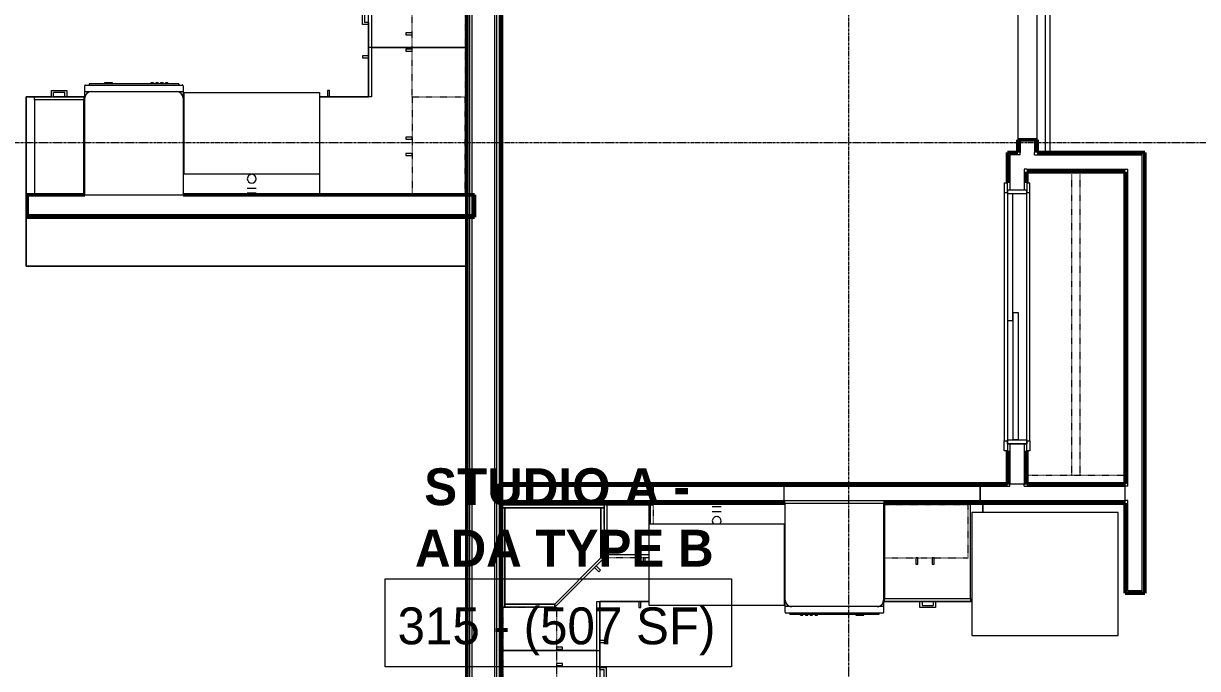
# Model space of a CAD drawing. Header units: inches. Extents: x -4218 to -1830, y 9767 to 12426.
# Drawn here: x -3028.8 to -2742.2, y 11406.9 to 11564.4 of the extents above; entities that cross this region are included whole.
import ezdxf

# ---------------------------------------------------------------- set-up
doc = ezdxf.new("R2010")
doc.units = ezdxf.units.IN
doc.header["$MEASUREMENT"] = 0
doc.linetypes.add('Dash', pattern=[0.25, 0.125, -0.125])
doc.linetypes.add('Grid Line 1_2_', pattern=[0.875, 0.5, -0.125, 0.125, -0.125])
for name, color, linetype, lineweight in [('0-1', 7, 'Continuous', 5), ('0-2', 10, 'Continuous', 9), ('A-AREA-IDEN', 2, 'Continuous', 9), ('A-DOOR-1', 10, 'Continuous', 9), ('A-DOOR-4', 7, 'Continuous', 50), ('A-DOOR-FRAM-1', 10, 'Continuous', 9), ('A-WALL-1', 7, 'Continuous', 50), ('A-WALL-2', 250, 'Continuous', 13), ('A-WALL-3', 10, 'Continuous', 9), ('A-WALL-4', 252, 'Continuous', 9), ('A-WALL-5', 253, 'Continuous', 9), ('A-WALL-6', 254, 'Continuous', 9), ('A-WALL-7', 113, 'Continuous', 9), ('I-WALL-1', 7, 'Continuous', 50), ('P-SANR-FIXT-1', 10, 'Continuous', 9), ('P-SANR-FIXT-2', 252, 'Continuous', 9), ('Q-CASE', 31, 'Continuous', 9), ('Q-CASE-1', 253, 'Continuous', 9), ('Q-CASE-2', 252, 'Continuous', 9), ('Q-CASE-3', 10, 'Continuous', 9), ('Q-CASE-4', 252, 'Dash', 9), ('Q-CASE-5', 253, 'Dash', 9), ('Q-CASE-6', 254, 'Continuous', 9), ('Q-CASE-7', 254, 'Dash', 9), ('Q-CASE-HDLN-1', 10, 'Dash', 9), ('Q-CASE-HDLN-2', 252, 'Dash', 9), ('Q-SPCQ-1', 10, 'Continuous', 9), ('S-GRID-1', 1, 'Grid Line 1_2_', 9)]:
    doc.layers.add(name, color=color, linetype=linetype, lineweight=lineweight)
doc.styles.add('Century Gothic', font='ufonts.com_century-gothic.ttf', dxfattribs={"height": 9})
doc.styles.add('Century Gothic_B', font='GOTHICB.TTF', dxfattribs={"height": 9})

# ---------------------------------------------------------------- blocks, each defined once
blk = doc.blocks.new('Dishwasher_15404 - 34_ counter-V34-BACKGROUND - RCP - 3RD FLOOR')
at = {"layer": 'Q-SPCQ-1'}
for p, q in [((0, -24), (0, 0)), ((0, 0), (23.68, 0)), ((23.68, 0), (25.25, 0)), ((25.25, 0), (26.68, 0)), ((25.25, 0), (25.25, -1.57)), ((25.25, -1.57), (25.25, -22.43)), ((26.87, -0.2), (26.87, -23.8)), ((27.12, -1.09), (26.87, -1.09)), ((27.12, -2.61), (27.12, -1.09)), ((27.12, -3.81), (27.12, -2.61)), ((27.12, -20.19), (27.12, -3.81)), ((27.37, -4.82), (27.12, -4.82)), ((27.37, -5.81), (27.37, -4.82)), ((27.12, -6.79), (27.37, -6.79)), ((27.37, -6.79), (27.37, -5.81)), ((27.37, -16.15), (27.12, -16.15)), ((27.37, -16.74), (27.12, -16.74)), ((27.37, -16.74), (27.37, -16.15)), ((27.37, -17.33), (27.12, -17.33)), ((27.37, -17.92), (27.12, -17.92)), ((27.37, -18.51), (27.12, -18.51)), ((27.37, -19.1), (27.12, -19.1)), ((27.37, -19.69), (27.12, -19.69)), ((27.37, -17.92), (27.37, -17.33)), ((27.37, -19.1), (27.37, -18.51)), ((27.37, -20.28), (27.37, -19.69)), ((25.25, -22.43), (25.25, -24)), ((27.12, -22.91), (26.87, -22.91)), ((27.12, -21.39), (27.12, -20.19)), ((27.37, -20.28), (27.12, -20.28)), ((27.12, -22.91), (27.12, -21.39)), ((23.68, -24), (0, -24)), ((25.25, -24), (23.68, -24)), ((26.68, -24), (25.25, -24))]:
    blk.add_line(p, q, dxfattribs=at)
for centre, radius, start, end in [((26.68, -0.2), 0.197, 0, 90), ((23.68, -1.57), 1.57, 0, 90), ((23.68, -1.57), 1.57, 32.077, 42.3359), ((23.68, -1.57), 1.57, 17.8182, 27.5266), ((23.68, -1.57), 1.57, 0, 13.6425), ((26.68, -0.2), 0.197, 15, 90), ((23.68, -22.43), 1.57, 270, 0), ((23.68, -22.43), 1.57, 332.4734, 342.1818), ((23.68, -22.43), 1.57, 347.1781, 0), ((23.68, -22.43), 1.57, 317.6641, 327.923), ((26.68, -23.8), 0.197, 270, 0)]:
    blk.add_arc(centre, radius, start, end, dxfattribs=at)
blk = doc.blocks.new('Base Cabinet 4 Drawer 254 - Base Cabinet 4 Drawer 254 12_-2569780-BACKGROUND - RCP - 3RD FLOOR')
at = {"layer": 'Q-CASE-3'}
for p, q in [((-5.26, 24), (6.74, 24)), ((-5.26, 23.25), (-5.26, 24)), ((6.74, 23.25), (-5.26, 23.25)), ((-5.26, 23.25), (-5.26, 0)), ((-1.14, 24), (-1.14, 25.5)), ((-1.14, 25.5), (2.61, 25.5)), ((-1.14, 24), (-0.64, 24)), ((2.11, 25), (-0.64, 25)), ((-0.64, 24), (-0.64, 25)), ((2.11, 24), (2.11, 25)), ((2.61, 24), (2.11, 24)), ((2.61, 25.5), (2.61, 24)), ((6.74, 24), (6.74, 23.25)), ((6.74, 0), (6.74, 23.25)), ((-5.26, 0), (6.74, 0))]:
    blk.add_line(p, q, dxfattribs=at)
blk = doc.blocks.new('kitchen_faucet_14143 - kitchen_faucet_14143-V35-BACKGROUND - RCP - 3RD FLOOR')
at = {"layer": 'P-SANR-FIXT-2'}
for p, q in [((2.26, -1.08), (2.26, 1.08)), ((2.34, 1.08), (2.34, -1.08)), ((3.44, 0.94), (3.44, 1.08)), ((3.44, -0.28), (3.44, 0.94)), ((3.44, -0.54), (3.44, -0.29)), ((3.44, -1.08), (3.44, -0.54))]:
    blk.add_line(p, q, dxfattribs=at)
at = {"layer": 'P-SANR-FIXT-2', "flags": 128}
blk.add_lwpolyline([(-0.92, -0.6), (-0.96, -0.61), (-1, -0.63), (-1.04, -0.64), (-1.08, -0.65), (-1.13, -0.67)], dxfattribs=at)
at = {"layer": 'P-SANR-FIXT-2'}
for start, end in [(0, 180), (180, 360)]:
    blk.add_arc((0, 0), 1.08, start, end, dxfattribs=at)
blk = doc.blocks.new('Stainless Steel Farmhous Kitchen Sink - Stainless Steel Farmhous Kitchen Sink-2443921-BACKGROUND - RCP - 3RD FLOOR')
at = {"layer": 'P-SANR-FIXT-1'}
for p, q in [((-33, -22.2), (-33, -2.25)), ((-33, -2.25), (0, -2.25)), ((0, -2.25), (0, -22.2)), ((0, -22.2), (-33, -22.2))]:
    blk.add_line(p, q, dxfattribs=at)
blk = doc.blocks.new('300 Series Wall Hung Cabinet_302 - 27_ X 36_-2605031-BACKGROUND - RCP - 3RD FLOOR')
at = {"layer": 'Q-CASE-2'}
for p, q in [((-1.76, 14.69), (-2.25, 14.69)), ((-2.25, 14.69), (-2.25, 13.19)), ((-1.76, 13.19), (-1.76, 14.69)), ((2.24, 14.69), (1.75, 14.69)), ((1.75, 14.69), (1.75, 13.19)), ((2.24, 13.19), (2.24, 14.69)), ((-2.25, 13.19), (-1.76, 13.19)), ((1.75, 13.19), (2.24, 13.19))]:
    blk.add_line(p, q, dxfattribs=at)
at = {"layer": 'Q-CASE-4'}
for p, q in [((-13.5, 0.19), (-13.5, 13.19)), ((-13.5, 13.19), (13.5, 13.19)), ((13.5, 13.19), (13.5, 0.19))]:
    blk.add_line(p, q, dxfattribs=at)
at = {"layer": 'Q-CASE-5'}
blk.add_line((13.5, 0.19), (-13.5, 0.19), dxfattribs=at)
blk = doc.blocks.new('Base Cabinet Corner 197 - Base Cabinet Corner 197-2569781-BACKGROUND - RCP - 3RD FLOOR')
at = {"layer": 'Q-CASE-3'}
for p, q in [((0.74, 36), (-23.26, 36)), ((-23.26, 36), (-23.26, 0)), ((0.74, 23.25), (0.74, 36)), ((0.74, 24), (0.74, 36)), ((0.73, 34), (0.73, 33.51)), ((2.23, 34), (0.73, 34)), ((0.73, 33.51), (2.23, 33.51)), ((2.23, 33.51), (2.23, 34)), ((12.74, 24), (0.74, 24)), ((0.74, 23.25), (0.74, 24)), ((12.74, 23.25), (0.74, 23.25)), ((10.73, 25.5), (10.24, 25.5)), ((10.24, 25.5), (10.24, 24)), ((10.24, 24), (10.73, 24)), ((10.73, 24), (10.73, 25.5)), ((12.74, 0), (12.74, 24)), ((-23.26, 0), (12.74, 0))]:
    blk.add_line(p, q, dxfattribs=at)
blk = doc.blocks.new('Single Door 1 Drawer 211 - 211 Base Cabinet Single Door1 Drawer 15_-2709781-BACKGROUND - RCP - 3RD FLOOR')
at = {"layer": 'Q-CASE-3'}
for p, q in [((-11.26, 24), (3.74, 24)), ((-11.26, 23.25), (-11.26, 24)), ((3.74, 23.25), (-11.26, 23.25)), ((-11.26, 23.25), (-11.26, 0)), ((-5.64, 24), (-5.64, 25.5)), ((-5.64, 25.5), (-1.89, 25.5)), ((-5.64, 24), (-5.14, 24)), ((-2.39, 25), (-5.14, 25)), ((-5.14, 24), (-5.14, 25)), ((-2.39, 24), (-2.39, 25)), ((-1.89, 24), (-2.39, 24)), ((-1.89, 25.5), (-1.89, 24)), ((1.73, 25.5), (1.24, 25.5)), ((1.24, 25.5), (1.24, 24)), ((1.24, 24), (1.73, 24)), ((1.73, 24), (1.73, 25.5)), ((3.74, 24), (3.74, 23.25)), ((3.74, 0), (3.74, 23.25)), ((-11.26, 0), (3.74, 0))]:
    blk.add_line(p, q, dxfattribs=at)
blk = doc.blocks.new('300 Series Wall Hung Cabinet_302 - 24_ X 36_-V44-BACKGROUND - RCP - 3RD FLOOR')
at = {"layer": 'Q-CASE-2'}
for p, q in [((-1.76, -13.19), (-2.25, -13.19)), ((-2.25, -13.19), (-2.25, -14.69)), ((-1.76, -14.69), (-1.76, -13.19)), ((2.24, -13.19), (1.75, -13.19)), ((1.75, -13.19), (1.75, -14.69)), ((2.24, -14.69), (2.24, -13.19)), ((-2.25, -14.69), (-1.76, -14.69)), ((1.75, -14.69), (2.24, -14.69))]:
    blk.add_line(p, q, dxfattribs=at)
at = {"layer": 'Q-CASE-4'}
for p, q in [((-12, -0.19), (-12, -13.19)), ((-12, -13.19), (11.87, -13.19))]:
    blk.add_line(p, q, dxfattribs=at)
at = {"layer": 'Q-CASE-5'}
for p, q in [((11.87, -0.19), (-12, -0.19)), ((12, -13.19), (12, -0.19)), ((11.87, -13.19), (12, -13.19))]:
    blk.add_line(p, q, dxfattribs=at)
at = {"layer": 'Q-CASE-7'}
blk.add_line((12, -0.19), (11.87, -0.19), dxfattribs=at)
blk = doc.blocks.new('SLIDING - FLUSH - 5-0 x 6-8-3203586-BACKGROUND - RCP - 3RD FLOOR')
at = {"layer": 'A-DOOR-1'}
for p, q in [((-32.75, 2.5), (-32.75, 3.25)), ((-30.25, 3.25), (-32.75, 3.25)), ((30.25, 3.25), (-30.25, 3.25)), ((-30.25, 3.25), (-30.25, 2.5)), ((30.25, 2.5), (30.25, 3.25)), ((30.25, 3.25), (32.75, 3.25)), ((32.75, 3.25), (32.75, 2.5)), ((-32.75, 2.5), (-30.25, 2.5)), ((30, 0.5), (-1, 0.5)), ((-1, 0.5), (-1, -0.88)), ((30, 0.5), (30, -0.88)), ((32.75, 2.5), (30.25, 2.5)), ((-32.75, -3), (-32.75, -2.25)), ((-30.25, -2.25), (-32.75, -2.25)), ((-30.25, -2.25), (-30.25, -3)), ((1, -0.88), (-30, -0.88)), ((-30, -0.88), (-30, -2.25)), ((-30, -2.25), (1, -2.25)), ((-1, -0.88), (30, -0.88)), ((1, -0.88), (1, -2.25)), ((30.25, -2.25), (32.75, -2.25)), ((30.25, -3), (30.25, -2.25)), ((32.75, -2.25), (32.75, -3)), ((-32.75, -3), (-30.25, -3)), ((-30.25, -3), (30.25, -3)), ((32.75, -3), (30.25, -3))]:
    blk.add_line(p, q, dxfattribs=at)
at = {"layer": 'A-DOOR-FRAM-1'}
for p, q in [((-31, -2.25), (-31, 2.5)), ((-30, 2.5), (-31, 2.5)), ((30, 2.5), (-30, 2.5)), ((-30, 2.5), (-30, -2.25)), ((30, -2.25), (30, 2.5)), ((30, 2.5), (31, 2.5)), ((31, 2.5), (31, -2.25)), ((-31, -2.25), (-30, -2.25)), ((1, -2.25), (30, -2.25)), ((31, -2.25), (30, -2.25))]:
    blk.add_line(p, q, dxfattribs=at)
blk = doc.blocks.new('Refrigerator_-_Side-by-Side_6047 - 36_ X 30_-345559-BACKGROUND - RCP - 3RD FLOOR')
at = {"layer": 'Q-SPCQ-1'}
for p, q in [((17.87, 14.42), (-17.88, 14.42)), ((-17.88, 14.42), (-17.88, -15.58)), ((17.87, -15.58), (17.87, 14.42)), ((-17.88, -15.58), (17.87, -15.58))]:
    blk.add_line(p, q, dxfattribs=at)
blk = doc.blocks.new('Dishwasher_15404 - 34_ counter-2817256-BACKGROUND - RCP - 3RD FLOOR')
at = {"layer": 'Q-SPCQ-1'}
for p, q in [((0, -24), (0, 0)), ((0, 0), (23.68, 0)), ((23.68, 0), (25.25, 0)), ((25.25, 0), (26.68, 0)), ((25.25, 0), (25.25, -1.57)), ((25.25, -1.57), (25.25, -22.43)), ((26.87, -0.2), (26.87, -23.8)), ((27.12, -1.09), (26.87, -1.09)), ((27.12, -2.61), (27.12, -1.09)), ((27.12, -3.81), (27.12, -2.61)), ((27.12, -20.19), (27.12, -3.81)), ((27.37, -4.82), (27.12, -4.82)), ((27.37, -5.81), (27.37, -4.82)), ((27.12, -6.79), (27.37, -6.79)), ((27.37, -6.79), (27.37, -5.81)), ((27.37, -16.15), (27.12, -16.15)), ((27.37, -16.74), (27.12, -16.74)), ((27.37, -16.74), (27.37, -16.15)), ((27.37, -17.33), (27.12, -17.33)), ((27.37, -17.92), (27.12, -17.92)), ((27.37, -18.51), (27.12, -18.51)), ((27.37, -19.1), (27.12, -19.1)), ((27.37, -19.69), (27.12, -19.69)), ((27.37, -17.92), (27.37, -17.33)), ((27.37, -19.1), (27.37, -18.51)), ((27.37, -20.28), (27.37, -19.69)), ((25.25, -22.43), (25.25, -24)), ((27.12, -22.91), (26.87, -22.91)), ((27.12, -21.39), (27.12, -20.19)), ((27.37, -20.28), (27.12, -20.28)), ((27.12, -22.91), (27.12, -21.39)), ((23.68, -24), (0, -24)), ((25.25, -24), (23.68, -24)), ((26.68, -24), (25.25, -24))]:
    blk.add_line(p, q, dxfattribs=at)
for centre, radius, start, end in [((26.68, -0.2), 0.197, 0, 90), ((23.68, -1.57), 1.57, 0, 90), ((23.68, -1.57), 1.57, 32.077, 42.3359), ((23.68, -1.57), 1.57, 17.8182, 27.5266), ((23.68, -1.57), 1.57, 0, 13.6425), ((26.68, -0.2), 0.197, 15, 90), ((23.68, -22.43), 1.57, 270, 0), ((23.68, -22.43), 1.57, 332.4734, 342.1818), ((23.68, -22.43), 1.57, 346.3575, 0), ((23.68, -22.43), 1.57, 317.6641, 327.923), ((26.68, -23.8), 0.197, 270, 0)]:
    blk.add_arc(centre, radius, start, end, dxfattribs=at)
blk = doc.blocks.new('BARN - FLUSH - 3-0 x 7-0 BARN DOOR-V66-BACKGROUND - RCP - 3RD FLOOR')
at = {"layer": 'A-DOOR-1'}
for p, q in [((-57, 4.07), (-57, 5.82)), ((-57, 5.82), (-21, 5.82)), ((-21, 5.82), (-21, 4.07)), ((-57, 5.57), (-60, 5.57)), ((-60, 5.57), (-60, 4.95)), ((-60, 4.95), (-60, 4.32)), ((-60, 4.32), (-57, 4.32)), ((-21, 4.07), (-57, 4.07)), ((21, 5.57), (-21, 5.57)), ((-21, 4.32), (21, 4.32)), ((21, 4.95), (21, 5.57)), ((21, 4.32), (21, 4.95))]:
    blk.add_line(p, q, dxfattribs=at)
at = {"layer": 'A-DOOR-4'}
for p, q in [((-56, 6), (-56, 5.82)), ((-54.5, 6), (-56, 6)), ((-54.5, 5.82), (-54.5, 6)), ((-23.5, 6), (-23.5, 5.82)), ((-22, 6), (-23.5, 6)), ((-22, 5.82), (-22, 6))]:
    blk.add_line(p, q, dxfattribs=at)
blk = doc.blocks.new('OD_CW_Closet - OD_CW_Closet-2472542-BACKGROUND - RCP - 3RD FLOOR')
at = {"layer": 'Q-CASE-HDLN-1'}
for p, q in [((0.74, -24), (0.74, 0)), ((0.74, 0), (6.74, 0)), ((9.24, 0), (69.74, 0)), ((72.24, 0), (74.9, 0)), ((0.74, -11), (74.9, -11)), ((0.74, -13), (74.9, -13))]:
    blk.add_line(p, q, dxfattribs=at)
at = {"layer": 'Q-CASE-HDLN-2'}
for p, q in [((74.9, 0), (74.9, -24)), ((74.9, -24), (0.74, -24))]:
    blk.add_line(p, q, dxfattribs=at)
blk = doc.blocks.new('Single Door 1 Drawer 211 - 211 Base Cabinet Single Door1 Drawer 12_-2709705-BACKGROUND - RCP - 3RD FLOOR')
at = {"layer": 'Q-CASE-3'}
for p, q in [((-11.26, 24), (0.74, 24)), ((-11.26, 23.25), (-11.26, 24)), ((0.74, 23.25), (-11.26, 23.25)), ((-11.26, 23.25), (-11.26, 0)), ((-7.14, 24), (-7.14, 25.5)), ((-7.14, 25.5), (-3.39, 25.5)), ((-7.14, 24), (-6.64, 24)), ((-3.89, 25), (-6.64, 25)), ((-6.64, 24), (-6.64, 25)), ((-3.89, 24), (-3.89, 25)), ((-3.39, 24), (-3.89, 24)), ((-3.39, 25.5), (-3.39, 24)), ((-1.27, 25.5), (-1.76, 25.5)), ((-1.76, 25.5), (-1.76, 24)), ((-1.76, 24), (-1.27, 24)), ((-1.27, 24), (-1.27, 25.5)), ((0.74, 24), (0.74, 23.25)), ((0.74, 0), (0.74, 23.25)), ((-11.26, 0), (0.74, 0))]:
    blk.add_line(p, q, dxfattribs=at)
blk = doc.blocks.new('Base Cabinet 3 Drawer 230 - Base Cabinet 3 Drawer 230 21_-2578998-BACKGROUND - RCP - 3RD FLOOR')
at = {"layer": 'Q-CASE-3'}
for p, q in [((-9.76, 24), (11.24, 24)), ((-9.76, 23.25), (-9.76, 24)), ((11.24, 23.25), (-9.76, 23.25)), ((-9.76, 23.25), (-9.76, 0)), ((-1.14, 24), (-1.14, 25.5)), ((-1.14, 25.5), (2.61, 25.5)), ((-1.14, 24), (-0.64, 24)), ((2.11, 25), (-0.64, 25)), ((-0.64, 24), (-0.64, 25)), ((2.11, 24), (2.11, 25)), ((2.61, 24), (2.11, 24)), ((2.61, 25.5), (2.61, 24)), ((11.24, 24), (11.24, 23.25)), ((11.24, 0), (11.24, 23.25)), ((-9.76, 0), (11.24, 0))]:
    blk.add_line(p, q, dxfattribs=at)
blk = doc.blocks.new('308 - 308 x 24_-2727442-BACKGROUND - RCP - 3RD FLOOR')
at = {"layer": 'Q-CASE'}
for p, q in [((-12, 13.19), (0, 25.19)), ((0, 24.44), (-11.25, 13.19)), ((0, 25.19), (0, 24.44)), ((-11.25, 13.19), (-12, 13.19))]:
    blk.add_line(p, q, dxfattribs=at)
at = {"layer": 'Q-CASE-1'}
for p, q in [((12.63, 25.19), (13, 25.19)), ((10.32, 0.19), (-12, 0.19)), ((12.63, 0.19), (10.37, 0.19)), ((13, 0.94), (12.63, 0.94)), ((12.63, 0.94), (13, 0.94))]:
    blk.add_line(p, q, dxfattribs=at)
at = {"layer": 'Q-CASE-2'}
for p, q in [((-11.25, 13.19), (0, 24.44)), ((0, 25.19), (12.25, 25.19)), ((0, 24.44), (0, 25.19)), ((0, 24.44), (12.25, 24.44)), ((12.25, 24.44), (0, 24.44)), ((12.25, 25.19), (12.25, 24.44)), ((12.25, 0.94), (12.25, 25.19)), ((12.25, 25.19), (12.63, 25.19)), ((12.25, 24.44), (12.25, 0.94)), ((-10.76, 16.55), (-11.11, 16.2)), ((-11.11, 16.2), (-10.05, 15.14)), ((-9.7, 15.49), (-10.76, 16.55)), ((-12, 13.19), (-11.25, 13.19)), ((-12, 3.33), (-12, 13.19)), ((-11.25, 3.27), (-11.25, 13.19)), ((-11.25, 13.19), (-11.25, 3.27)), ((-12, 0.94), (-12, 3.31)), ((-11.25, 0.94), (-11.25, 3.2)), ((-11.25, 3.2), (-11.25, 0.94)), ((-11.25, 0.94), (-12, 0.94)), ((-12, 0.19), (-12, 0.94)), ((-12, 0.94), (12.63, 0.94)), ((12.25, 0.94), (-11.25, 0.94)), ((12.63, 0.94), (12.25, 0.94))]:
    blk.add_line(p, q, dxfattribs=at)
at = {"layer": 'Q-CASE-6'}
for p, q in [((13, 25.19), (13, 0.94)), ((13, 0.19), (12.63, 0.19)), ((13, 0.94), (13, 0.19))]:
    blk.add_line(p, q, dxfattribs=at)
blk = doc.blocks.new('300 Series Wall Hung Cabinet_301 - 12_ x 24_-2730234-BACKGROUND - RCP - 3RD FLOOR')
at = {"layer": 'Q-CASE-1'}
blk.add_line((5.25, 0.19), (-5.25, 0.19), dxfattribs=at)
at = {"layer": 'Q-CASE-2'}
for p, q in [((-3.51, 14.69), (-4, 14.69)), ((-4, 14.69), (-4, 13.19)), ((-3.51, 13.19), (-3.51, 14.69)), ((-5, 12.44), (5.25, 12.44)), ((-4, 13.19), (-3.51, 13.19)), ((5.25, 12.44), (5.25, 3.44)), ((-5.25, 0.19), (-5.25, 4.87)), ((5.25, 3.41), (5.25, 0.19))]:
    blk.add_line(p, q, dxfattribs=at)
at = {"layer": 'Q-CASE-4'}
for p, q in [((-5, 13.19), (6, 13.19)), ((6, 13.19), (6, 3.33)), ((-6, 0.19), (-6, 4.87)), ((6, 3.31), (6, 0.19))]:
    blk.add_line(p, q, dxfattribs=at)
at = {"layer": 'Q-CASE-5'}
blk.add_line((6, 0.19), (-6, 0.19), dxfattribs=at)
blk = doc.blocks.new('kitchen_faucet_14143 - kitchen_faucet_14143-V72-BACKGROUND - RCP - 3RD FLOOR')
at = {"layer": 'P-SANR-FIXT-2'}
for p, q in [((2.26, -1.08), (2.26, 1.08)), ((2.34, 1.08), (2.34, 1.05)), ((2.34, 1.05), (2.34, 0.94)), ((2.34, 0.94), (2.34, 0.77)), ((2.34, 0.77), (2.34, 0.54)), ((2.34, 0.54), (2.34, 0.28)), ((2.34, 0.28), (2.34, -1.08)), ((3.44, 0.77), (3.44, 1.08)), ((3.44, 0), (3.44, 0.77)), ((3.44, -0.54), (3.44, 0)), ((3.44, -1.08), (3.44, -0.54))]:
    blk.add_line(p, q, dxfattribs=at)
for start, end in [(75, 130.3805), (0, 74.8695), (345, 0), (229.6195, 240), (240, 300), (300, 315), (315, 330), (330, 345)]:
    blk.add_arc((0, 0), 1.08, start, end, dxfattribs=at)
blk = doc.blocks.new('Stainless Steel Farmhous Kitchen Sink - Stainless Steel Farmhous Kitchen Sink-2552578-BACKGROUND - RCP - 3RD FLOOR')
at = {"layer": 'P-SANR-FIXT-1'}
for p, q in [((-33, 22.2), (0, 22.2)), ((-33, 2.25), (-33, 22.2)), ((0, 22.2), (0, 2.25)), ((0, 2.25), (-33, 2.25))]:
    blk.add_line(p, q, dxfattribs=at)
blk = doc.blocks.new('300 Series Wall Hung Cabinet_302 - 24_ X 24_-2590484-BACKGROUND - RCP - 3RD FLOOR')
at = {"layer": 'Q-CASE-2'}
for p, q in [((-1.76, 14.69), (-2.25, 14.69)), ((-2.25, 14.69), (-2.25, 13.19)), ((-1.76, 13.19), (-1.76, 14.69)), ((2.24, 14.69), (1.75, 14.69)), ((1.75, 14.69), (1.75, 13.19)), ((2.24, 13.19), (2.24, 14.69)), ((-2.25, 13.19), (-1.76, 13.19)), ((1.75, 13.19), (2.24, 13.19))]:
    blk.add_line(p, q, dxfattribs=at)
at = {"layer": 'Q-CASE-4'}
for p, q in [((-12, 0.19), (-12, 13.19)), ((-12, 13.19), (12, 13.19)), ((12, 13.19), (12, 0.19))]:
    blk.add_line(p, q, dxfattribs=at)
at = {"layer": 'Q-CASE-5'}
blk.add_line((12, 0.19), (-12, 0.19), dxfattribs=at)
blk = doc.blocks.new('300 Series Wall Hung Cabinet_302 - 21_ X 24_-2838280-BACKGROUND - RCP - 3RD FLOOR')
at = {"layer": 'Q-CASE-2'}
for p, q in [((-1.76, -13.19), (-2.25, -13.19)), ((-2.25, -13.19), (-2.25, -14.69)), ((-1.76, -14.69), (-1.76, -13.19)), ((2.24, -13.19), (1.75, -13.19)), ((1.75, -13.19), (1.75, -14.69)), ((2.24, -14.69), (2.24, -13.19)), ((-2.25, -14.69), (-1.76, -14.69)), ((1.75, -14.69), (2.24, -14.69))]:
    blk.add_line(p, q, dxfattribs=at)
at = {"layer": 'Q-CASE-4'}
for p, q in [((10.5, -13.19), (10.5, -0.23)), ((-10.1, -13.19), (10.5, -13.19))]:
    blk.add_line(p, q, dxfattribs=at)
at = {"layer": 'Q-CASE-5'}
blk.add_line((10.5, -0.19), (-10.1, -0.19), dxfattribs=at)
blk = doc.blocks.new('CTR - 1st Phase - Unit Layouts_rvt-1-BACKGROUND - RCP - 3RD FLOOR')
at = {"layer": 'A-WALL-1'}
for p, q in [((-2786.1, 11532.89), (-2786.1, 11535.99)), ((-2786.1, 11535.99), (-2781.35, 11535.99)), ((-2781.35, 11535.99), (-2781.35, 11532.89)), ((-2788.62, 11525.48), (-2788.62, 11532.89)), ((-2788.62, 11532.89), (-2788, 11532.89)), ((-2788, 11532.89), (-2786.1, 11532.89)), ((-2781.35, 11532.89), (-2755.1, 11532.89)), ((-2755.1, 11532.89), (-2755.1, 11532.26)), ((-2755.1, 11532.26), (-2755.1, 11528.14)), ((-2783.87, 11528.14), (-2783.87, 11525.48)), ((-2759.85, 11528.14), (-2783.87, 11528.14)), ((-2759.85, 11451.99), (-2759.85, 11528.14)), ((-2755.1, 11528.14), (-2755.1, 11425.23)), ((-3027.92, 11517.11), (-3027.92, 11522.49)), ((-3027.92, 11522.49), (-3013.82, 11522.49)), ((-2989.82, 11522.49), (-2918.7, 11522.49)), ((-2918.7, 11522.49), (-2918.7, 11517.11)), ((-2918.7, 11517.11), (-3027.92, 11517.11)), ((-2788.62, 11451.99), (-2788.62, 11459.98)), ((-2783.87, 11459.98), (-2783.87, 11451.99)), ((-2912.7, 11451.36), (-2912.7, 11451.99)), ((-2912.7, 11451.99), (-2788.62, 11451.99)), ((-2912.7, 11447.86), (-2912.7, 11451.36)), ((-2783.87, 11451.99), (-2759.85, 11451.99)), ((-2912.7, 11447.24), (-2912.7, 11447.86)), ((-2842.82, 11447.24), (-2912.7, 11447.24)), ((-2759.85, 11447.24), (-2818.82, 11447.24)), ((-2759.85, 11425.23), (-2759.85, 11447.24)), ((-2759.22, 11425.23), (-2759.85, 11425.23)), ((-2755.72, 11425.23), (-2759.22, 11425.23)), ((-2755.1, 11425.23), (-2755.72, 11425.23))]:
    blk.add_line(p, q, dxfattribs=at)
at = {"layer": 'A-WALL-2'}
for p, q in [((-2785.47, 11535.99), (-2785.47, 11532.89)), ((-2781.97, 11535.99), (-2781.97, 11532.89)), ((-2785.47, 11532.26), (-2785.47, 11532.89)), ((-2781.97, 11532.26), (-2781.97, 11532.89)), ((-2788, 11532.26), (-2788, 11523.73)), ((-2785.47, 11532.26), (-2788, 11532.26)), ((-2781.97, 11532.26), (-2755.72, 11532.26)), ((-2755.72, 11528.76), (-2755.72, 11532.26)), ((-2784.5, 11528.76), (-2784.5, 11523.73)), ((-2783.87, 11528.76), (-2784.5, 11528.76)), ((-2783.87, 11528.76), (-2759.22, 11528.76)), ((-2759.22, 11528.14), (-2759.22, 11528.76)), ((-2759.22, 11451.36), (-2759.22, 11528.14)), ((-2755.72, 11528.14), (-2755.72, 11528.76)), ((-2755.72, 11425.85), (-2755.72, 11528.14)), ((-3027.92, 11517.74), (-2918.7, 11517.74)), ((-2788, 11461.73), (-2788, 11451.99)), ((-2784.5, 11461.73), (-2784.5, 11451.99)), ((-2912.07, 11447.86), (-2912.07, 11451.36)), ((-2912.07, 11451.36), (-2788, 11451.36)), ((-2788, 11451.36), (-2788, 11451.99)), ((-2784.5, 11451.36), (-2784.5, 11451.99)), ((-2784.5, 11451.36), (-2759.85, 11451.36)), ((-2759.22, 11451.36), (-2759.85, 11451.36)), ((-2912.07, 11447.86), (-2759.85, 11447.86)), ((-2759.22, 11447.86), (-2759.85, 11447.86)), ((-2759.22, 11425.85), (-2759.22, 11447.86)), ((-2755.72, 11425.85), (-2759.22, 11425.85))]:
    blk.add_line(p, q, dxfattribs=at)
at = {"layer": 'A-WALL-3'}
for p, q in [((-2786.1, 11571.49), (-2786.1, 11535.99)), ((-2781.35, 11535.99), (-2781.35, 11571.99))]:
    blk.add_line(p, q, dxfattribs=at)
at = {"layer": 'A-WALL-4'}
for p, q in [((-2786.1, 11535.99), (-2781.35, 11535.99)), ((-3027.92, 11522.49), (-3027.92, 11517.11)), ((-3027.92, 11522.49), (-3013.82, 11522.49)), ((-2989.82, 11522.49), (-2920.57, 11522.49)), ((-2920.57, 11517.11), (-3027.92, 11517.11)), ((-2912.07, 11451.99), (-2875.07, 11451.99)), ((-2875.07, 11451.99), (-2875.07, 11447.24)), ((-2875.07, 11451.99), (-2875.07, 11447.24)), ((-2875.07, 11451.99), (-2843.22, 11451.99)), ((-2843.22, 11451.99), (-2843.22, 11447.24)), ((-2843.22, 11451.99), (-2843.22, 11447.24)), ((-2843.22, 11451.99), (-2795.22, 11451.99)), ((-2795.22, 11451.99), (-2788.62, 11451.99)), ((-2795.22, 11451.95), (-2795.22, 11447.24)), ((-2795.22, 11447.24), (-2795.22, 11451.95)), ((-2783.87, 11451.99), (-2759.85, 11451.99)), ((-2759.85, 11447.24), (-2794.6, 11447.24))]:
    blk.add_line(p, q, dxfattribs=at)
at = {"layer": 'A-WALL-5'}
for p, q in [((-2920.57, 11522.49), (-2918.7, 11522.49)), ((-2918.7, 11522.49), (-2918.7, 11517.11)), ((-2788.62, 11523.73), (-2783.87, 11523.73)), ((-2918.7, 11517.11), (-2920.57, 11517.11)), ((-2788.62, 11461.73), (-2783.87, 11461.73)), ((-2912.7, 11451.99), (-2912.07, 11451.99)), ((-2788.62, 11451.99), (-2783.87, 11451.99)), ((-2759.85, 11447.24), (-2759.85, 11451.99)), ((-2912.07, 11447.24), (-2912.7, 11447.24))]:
    blk.add_line(p, q, dxfattribs=at)
at = {"layer": 'A-WALL-6'}
for p, q in [((-2912.7, 11447.24), (-2912.7, 11451.99)), ((-2875.07, 11447.24), (-2912.07, 11447.24)), ((-2843.22, 11447.24), (-2875.07, 11447.24)), ((-2842.82, 11447.24), (-2843.22, 11447.24)), ((-2795.22, 11447.24), (-2818.82, 11447.24)), ((-2794.6, 11447.24), (-2795.22, 11447.24))]:
    blk.add_line(p, q, dxfattribs=at)
at = {"layer": 'A-WALL-7'}
for p, q in [((-2920.57, 11522.49), (-2920.57, 11640.61)), ((-2920.57, 11640.61), (-2920.57, 11522.49)), ((-2944.57, 11564.61), (-2944.57, 11564.11)), ((-2944.57, 11564.11), (-2944.57, 11556.48)), ((-2944.57, 11556.48), (-2944.57, 11564.11)), ((-2944.57, 11556.48), (-2944.57, 11555.99)), ((-2944.57, 11555.99), (-2944.57, 11546.49)), ((-2944.57, 11546.49), (-2944.57, 11555.99)), ((-3021.94, 11546.49), (-3028.16, 11546.49)), ((-3028.16, 11546.49), (-3028.16, 11505.11)), ((-3028.16, 11505.11), (-3028.16, 11546.49)), ((-3028.16, 11546.49), (-3021.94, 11546.49)), ((-3018.7, 11546.49), (-3021.45, 11546.49)), ((-3021.45, 11546.49), (-3018.7, 11546.49)), ((-3013.82, 11546.49), (-3018.21, 11546.49)), ((-3018.21, 11546.49), (-3013.82, 11546.49)), ((-2989.57, 11546.49), (-2989.82, 11546.49)), ((-2989.82, 11546.49), (-2989.57, 11546.49)), ((-2954.57, 11546.49), (-2956.57, 11546.49)), ((-2956.57, 11546.49), (-2954.57, 11546.49)), ((-2944.57, 11546.49), (-2954.09, 11546.49)), ((-2954.09, 11546.49), (-2944.57, 11546.49)), ((-2920.57, 11517.11), (-2920.57, 11522.49)), ((-2920.57, 11522.49), (-2920.57, 11517.11)), ((-2920.57, 11505.11), (-2920.57, 11517.11)), ((-2920.57, 11517.11), (-2920.57, 11505.11)), ((-3028.16, 11505.11), (-2920.57, 11505.11)), ((-2920.57, 11505.11), (-3028.16, 11505.11)), ((-2912.07, 11447.24), (-2912.07, 11292.98)), ((-2842.82, 11447.24), (-2912.07, 11447.24)), ((-2912.07, 11447.24), (-2842.82, 11447.24)), ((-2912.07, 11292.98), (-2912.07, 11447.24)), ((-2794.6, 11447.24), (-2818.82, 11447.24)), ((-2818.82, 11447.24), (-2794.6, 11447.24)), ((-2794.6, 11444.93), (-2794.6, 11447.24)), ((-2794.6, 11447.24), (-2794.6, 11444.93)), ((-2888.07, 11413.74), (-2888.07, 11423.24)), ((-2888.07, 11423.24), (-2878.56, 11423.24)), ((-2878.56, 11423.24), (-2888.07, 11423.24)), ((-2888.07, 11423.24), (-2888.07, 11413.74)), ((-2878.07, 11423.24), (-2876.07, 11423.24)), ((-2876.07, 11423.24), (-2878.07, 11423.24)), ((-2843.07, 11423.24), (-2842.82, 11423.24)), ((-2842.82, 11423.24), (-2843.07, 11423.24)), ((-2818.82, 11423.24), (-2809.95, 11423.24)), ((-2809.95, 11423.24), (-2818.82, 11423.24)), ((-2809.95, 11423.24), (-2809.45, 11423.24)), ((-2809.45, 11423.24), (-2806.7, 11423.24)), ((-2806.7, 11423.24), (-2809.45, 11423.24)), ((-2806.7, 11423.24), (-2806.2, 11423.24)), ((-2806.2, 11423.24), (-2797.32, 11423.24)), ((-2797.32, 11423.24), (-2806.2, 11423.24)), ((-2888.07, 11413.25), (-2888.07, 11413.74)), ((-2888.07, 11407.11), (-2888.07, 11413.25)), ((-2888.07, 11413.25), (-2888.07, 11407.11)), ((-2888.07, 11406.61), (-2888.07, 11407.11))]:
    blk.add_line(p, q, dxfattribs=at)
at = {"layer": '0-2'}
for name, p, rotation in [('BARN - FLUSH - 3-0 x 7-0 BARN DOOR-V66-BACKGROUND - RCP - 3RD FLOOR', (-2783.72, 11553.99), 269.9999999999983), ('Single Door 1 Drawer 211 - 211 Base Cabinet Single Door1 Drawer 15_-2709781-BACKGROUND - RCP - 3RD FLOOR', (-2920.57, 11569.75), 89.99999999996997), ('300 Series Wall Hung Cabinet_302 - 27_ X 36_-2605031-BACKGROUND - RCP - 3RD FLOOR', (-2920.76, 11559.86), 89.9999999999676), ('Base Cabinet Corner 197 - Base Cabinet Corner 197-2569781-BACKGROUND - RCP - 3RD FLOOR', (-2920.57, 11545.75), 89.99999999997193), ('Dishwasher_15404 - 34_ counter-V34-BACKGROUND - RCP - 3RD FLOOR', (-3013.82, 11522.47), 89.99999999999021), ('Stainless Steel Farmhous Kitchen Sink - Stainless Steel Farmhous Kitchen Sink-2443921-BACKGROUND - RCP - 3RD FLOOR', (-2989.57, 11525.32), 180), ('300 Series Wall Hung Cabinet_302 - 24_ X 36_-V44-BACKGROUND - RCP - 3RD FLOOR', (-2920.76, 11534.36), 269.9999999999677), ('kitchen_faucet_14143 - kitchen_faucet_14143-V35-BACKGROUND - RCP - 3RD FLOOR', (-2973.07, 11526.45), 269.9999999999601), ('OD_CW_Closet - OD_CW_Closet-2472542-BACKGROUND - RCP - 3RD FLOOR', (-2783.85, 11453.24), 90.00000000001656), ('SLIDING - FLUSH - 5-0 x 6-8-3203586-BACKGROUND - RCP - 3RD FLOOR', (-2786.37, 11492.73), 269.9999999999755), ('Base Cabinet Corner 197 - Base Cabinet Corner 197-2569781-BACKGROUND - RCP - 3RD FLOOR', (-2912.07, 11423.98), 270.0000000000526), ('308 - 308 x 24_-2727442-BACKGROUND - RCP - 3RD FLOOR', (-2899.07, 11447.05), 180), ('300 Series Wall Hung Cabinet_301 - 12_ x 24_-2730234-BACKGROUND - RCP - 3RD FLOOR', (-2881.07, 11447.05), 180), ('Dishwasher_15404 - 34_ counter-2817256-BACKGROUND - RCP - 3RD FLOOR', (-2818.82, 11447.24), 269.9999999999326), ('Base Cabinet 3 Drawer 230 - Base Cabinet 3 Drawer 230 21_-2578998-BACKGROUND - RCP - 3RD FLOOR', (-2807.34, 11447.24), 180), ('kitchen_faucet_14143 - kitchen_faucet_14143-V72-BACKGROUND - RCP - 3RD FLOOR', (-2859.57, 11442.88), 90.00000000001656), ('Stainless Steel Farmhous Kitchen Sink - Stainless Steel Farmhous Kitchen Sink-2552578-BACKGROUND - RCP - 3RD FLOOR', (-2876.07, 11444.43), 180), ('300 Series Wall Hung Cabinet_302 - 24_ X 24_-2590484-BACKGROUND - RCP - 3RD FLOOR', (-2911.89, 11409.86), 270.0000000000061), ('Single Door 1 Drawer 211 - 211 Base Cabinet Single Door1 Drawer 12_-2709705-BACKGROUND - RCP - 3RD FLOOR', (-2912.07, 11399.98), 270.000000000052)]:
    blk.add_blockref(name, p, dxfattribs=dict(at, rotation=rotation))
for name, p in [('Base Cabinet 4 Drawer 254 - Base Cabinet 4 Drawer 254 12_-2569780-BACKGROUND - RCP - 3RD FLOOR', (-3020.81, 11522.47)), ('300 Series Wall Hung Cabinet_302 - 21_ X 24_-2838280-BACKGROUND - RCP - 3RD FLOOR', (-2808.72, 11447.05)), ('Refrigerator_-_Side-by-Side_6047 - 36_ X 30_-345559-BACKGROUND - RCP - 3RD FLOOR', (-2779.45, 11430.5))]:
    blk.add_blockref(name, p, dxfattribs=at)
blk = doc.blocks.new('CTR - 1st Phase - Common Walls_rvt-1-BACKGROUND - RCP - 3RD FLOOR')
at = {"layer": 'A-WALL-2'}
for p, q in [((-2919.95, 11640.61), (-2919.95, 11255.64)), ((-2919.32, 11640.61), (-2919.32, 11255.64)), ((-2913.82, 11640.61), (-2913.82, 11255.64)), ((-2913.32, 11640.61), (-2913.32, 11255.64)), ((-2912.7, 11640.61), (-2912.7, 11255.64))]:
    blk.add_line(p, q, dxfattribs=at)
at = {"layer": 'I-WALL-1'}
for p, q in [((-2920.57, 11255.64), (-2920.57, 11640.61)), ((-2912.07, 11640.61), (-2912.07, 11255.64))]:
    blk.add_line(p, q, dxfattribs=at)

msp = doc.modelspace()

# ---------------------------------------------------------------- linework, layer by layer
at = {"layer": 'A-AREA-IDEN', "flags": 128}
msp.add_lwpolyline([(-2940.47, 11428.78), (-2855.97, 11428.78), (-2855.97, 11407.28), (-2940.47, 11407.28)], close=True, dxfattribs=at)
at = {"layer": 'S-GRID-1'}
for p, q in [((-2827.32, 9836.18), (-2827.32, 12376.81)), ((-1830.2, 11535.19), (-4168.71, 11535.19))]:
    msp.add_line(p, q, dxfattribs=at)

# ---------------------------------------------------------------- block references
at = {"layer": '0-1'}
for name in ['CTR - 1st Phase - Unit Layouts_rvt-1-BACKGROUND - RCP - 3RD FLOOR', 'CTR - 1st Phase - Common Walls_rvt-1-BACKGROUND - RCP - 3RD FLOOR']:
    msp.add_blockref(name, (0, 0), dxfattribs=at)

# ---------------------------------------------------------------- texts
at = {"layer": 'A-AREA-IDEN', "char_height": 9, "attachment_point": 1}
for s, insert, width, style in [('STUDIO A -', (-2930.97, 11455.75), 79.083, 'Century Gothic_B'), ('ADA TYPE B', (-2933.22, 11440.75), 84.537, 'Century Gothic_B'), ('315 - (507 SF)', (-2937.47, 11421.78), 94.839, 'Century Gothic')]:
    msp.add_mtext(s, dxfattribs=dict(at, insert=insert, width=width, style=style))

doc.saveas('drawing.dxf')
